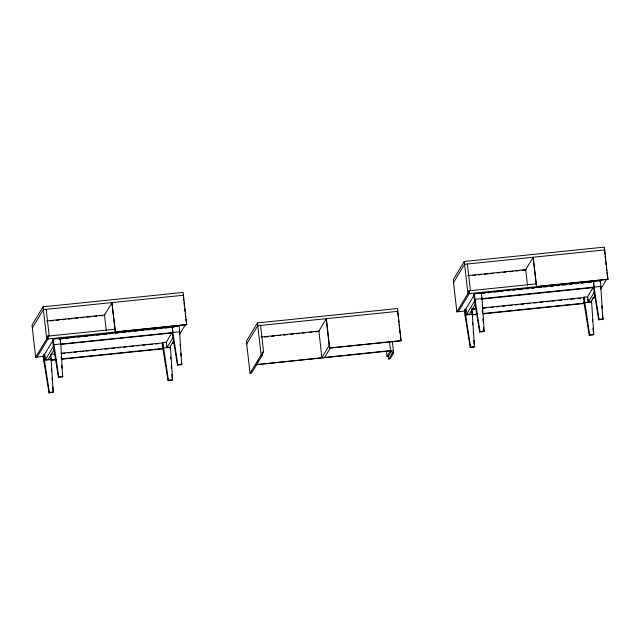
<?xml version="1.0" encoding="UTF-8"?>
<svg xmlns="http://www.w3.org/2000/svg" width="640" height="640" viewBox="0 0 640 640"><rect width="100%" height="100%" fill="white"/><g stroke="black" fill="none" stroke-linecap="round" stroke-linejoin="round"><path stroke-width="0.96" d="M115.328 329.208L47.688 336.152L48.008 338.944L186.68 324.712L183.136 292.448L43.064 306.824L32 325.112L35.656 357.192L44.016 356.336M32.32 327.904L43.384 309.616L183.448 295.24M35.656 357.192L46.72 338.904L43.064 306.824M37.056 357.048L48.12 338.76L47.8 335.976L49.2 335.832L46.184 309.328M45.128 357.888L44.744 354.544L43.768 354.64L43.208 355.56L43.848 361.136L49.016 392.888L53.216 392.456L50.872 354.856M53.248 345.592L53.8 344.68L60.808 343.96L62.616 376.912L58.416 377.344L53.248 345.592L52.616 340.016L53.168 339.104L60.168 338.384L60.528 344.416L172.584 332.912M52.824 340.76L44.464 354.568L45.104 360.152L53.456 346.336M43.848 361.136L44.4 360.224L43.768 354.64M58.52 338.944L173.552 326.864L171.976 327.296M59.896 338.84L62.872 338.536M60.168 338.384L60.624 343.272M47.904 359.864L54.296 349.296M49.016 392.888L49.344 392.344L44.4 360.224L51.4 359.504L50.904 360.328L55.864 359.816M58.416 377.344L58.752 376.8L53.168 339.104M106.28 330.704L104.496 315L112.016 302.568L115.352 331.856L111.792 302.936M162.272 343.336L162.592 346.128M62.032 358.84L163.184 348.456L162.544 342.88L162.824 342.424L166.496 342.216M172.152 327.008L179.232 326.16L181.68 364.696L177.48 365.128L172.312 333.368L172.864 332.456L172.224 326.88M172.224 332.312L166.328 342.064L166.96 347.64L173.352 337.072M169.76 347.352L173.696 340.848M169.912 348.192L170.464 347.28L163.456 348L162.904 348.912L168.072 380.664L172.272 380.232L172.608 379.688L170.464 347.28M179.304 334.728L185.28 324.856M168.072 380.664L168.408 380.12L162.824 342.424M177.48 365.128L177.808 364.576L172.864 332.456L179.864 331.736M329.64 348.128L326.408 318.656L318.888 331.096L321.904 357.592L329.32 345.344L329.64 348.128L401.072 340.8L397.528 308.536L257.456 322.912L246.392 341.2L250.048 373.28L251.448 373.136L262.512 354.848L262.192 352.064L263.6 351.92L260.576 325.416M246.712 343.992L257.776 325.704L397.848 311.328M250.048 373.28L261.112 354.992L257.456 322.912M257.56 361.888L258.568 360.232M262.088 354.408L263.6 351.92M324.712 357.304L330.552 347.648M390.32 350.912L255.856 364.72L391.944 350.4L388.4 356.256L387 356.4L390.544 350.544L389.536 341.712M392.328 341.336L393.664 353.048L390.12 358.904L388.72 359.04L392.256 353.192L391.944 350.4M536.544 283.872L468.904 290.816L469.224 293.608L607.888 279.376L604.344 247.112L464.272 261.488L453.216 279.776L456.864 311.856L465.232 310.992M453.528 282.568L464.592 264.28L604.664 249.904L604.888 254.192M456.864 311.856L467.928 293.568L464.272 261.488M458.272 311.712L469.328 293.424L469.016 290.64L470.416 290.496L467.392 263.992M466.24 311.72L465.96 309.208L464.976 309.304L464.424 310.224L465.056 315.8L470.224 347.552L474.432 347.12L471.984 308.592M481.464 299.536L482.016 298.624L484.16 331.032L483.832 331.576L479.632 332.008L474.464 300.256L473.824 294.68L474.384 293.768L600.44 280.824L602.888 319.36L598.688 319.792L593.52 288.032L594.072 287.12L599.024 319.24L598.688 319.792M474.032 295.416L465.68 309.232L466.312 314.816L475.16 300.184M465.056 315.8L465.616 314.888L464.976 309.304M474.464 300.256L475.016 299.344L474.384 293.768M469.112 314.528L475.504 303.96M477.296 314.112L465.616 314.888L470.56 347.008L470.224 347.552M479.632 332.008L479.96 331.464L475.016 299.344L601.08 286.4L600.528 287.32M527.496 285.368L525.704 269.664L533.224 257.232L536.568 286.52L533.008 257.6M583.48 298L583.752 299.544M583.736 297.576L584.04 297.088L587.704 296.88M593.888 286.432L593.44 281.544L594.024 287.216M594.584 281.816L593.36 281.672M593.44 286.976L587.536 296.728L588.176 302.304L594.072 292.552M599.888 281.736L600.44 280.824M590.976 302.016L594.912 295.512M607.568 276.584L607.016 272.84M600.512 289.392L606.488 279.52M591.464 300.088L593.816 334.352L593.488 334.896L589.288 335.328L589.616 334.784L584.04 297.088M467.784 275.616L526.12 269.624M472.504 275.472L475.472 275.168M478.44 274.864L481.4 274.56M484.368 274.256L488.32 273.848M490.304 273.648L493.264 273.344M497.224 272.936L500.192 272.632M503.152 272.328L506.12 272.024M509.088 271.72L513.04 271.312M516.008 271.008L518.976 270.704M521.944 270.4L524.904 270.096M46.568 320.952L104.904 314.96M50.304 320.912L53.272 320.608M56.232 320.304L59.2 320M62.168 319.688L65.136 319.384M68.096 319.08L72.056 318.68M75.024 318.376L77.984 318.064M80.952 317.76L83.92 317.456M86.888 317.152L90.84 316.752M93.808 316.44L96.776 316.136M99.736 315.832L102.704 315.528M467.928 293.568L469.328 293.424M536.568 286.52L608 279.192M479.904 293.32L481.384 293.048L481.968 298.72M482.096 293.4L485.072 293.096M488.048 292.792L491.024 292.488M494 292.176L497.968 291.776M499.952 291.568L502.92 291.264M506.888 290.856L509.864 290.552M512.84 290.248L515.816 289.944M518.792 289.632L522.76 289.224M525.728 288.92L528.704 288.616M531.68 288.312L534.656 288.008M537.632 287.704L541.6 287.296M543.584 287.088L547.544 286.68M550.52 286.376L553.496 286.072M556.472 285.768L559.448 285.464M562.424 285.152L566.392 284.752M569.36 284.44L572.336 284.136M575.312 283.832L578.288 283.528M581.264 283.224L584.24 282.912M587.216 282.608L591.184 282.2M473.824 294.68L474.528 294.608M46.72 338.904L48.12 338.76M115.352 331.856L186.784 324.528M65.848 338.232L68.816 337.92M71.792 337.616L74.768 337.312M77.744 337.008L81.712 336.6M84.688 336.296L87.664 335.992M90.632 335.68L93.608 335.376M96.584 335.072L100.552 334.664M103.528 334.36L106.504 334.056M109.48 333.752L112.456 333.44M115.424 333.136L118.4 332.832M121.376 332.528L125.344 332.12M128.32 331.816L131.296 331.512M134.272 331.208L137.24 330.896M140.216 330.592L143.192 330.288M147.16 329.88L150.136 329.576M153.112 329.272L156.088 328.968M159.056 328.656L162.032 328.352M165.008 328.048L168.976 327.64M52.616 340.016L53.312 339.944M481.744 299.08L593.8 287.576M60.752 344.056L172.808 332.552L172.176 326.968M471.704 309.048L476.664 308.536M482.616 307.928L583.76 297.544L584.392 303.12L483.248 313.504M472.472 309.312L474.456 309.104M483.384 308.192L486.36 307.88M490.328 307.48L493.296 307.168M496.272 306.864L499.248 306.56M502.224 306.256L505.2 305.952M508.176 305.648L512.144 305.24M515.112 304.928L518.088 304.624M521.064 304.32L524.04 304.016M527.016 303.712L529.992 303.408M533.96 303L536.928 302.688M539.904 302.384L542.88 302.08M545.856 301.776L549.824 301.368M551.808 301.168L554.784 300.856M558.744 300.456L561.72 300.144M564.696 299.84L567.672 299.536M570.648 299.232L574.616 298.824M577.592 298.52L580.56 298.216M592.552 297.928L595.536 297.616M50.488 354.384L54.456 353.976M61.4 353.264L162.544 342.88M61.176 353.624L65.144 353.224M68.12 352.912L71.096 352.608M74.072 352.304L77.048 352M80.016 351.696L83.984 351.288M85.968 351.08L88.944 350.776M92.912 350.368L95.888 350.064M98.864 349.76L101.832 349.456M104.808 349.144L108.776 348.744M111.752 348.432L114.728 348.128M117.704 347.824L120.68 347.52M123.656 347.216L126.624 346.912M129.6 346.6L133.568 346.192M136.544 345.888L139.52 345.584M142.496 345.28L145.472 344.976M148.44 344.672L152.408 344.264M155.384 343.96L158.36 343.648M172.336 343.16L174.328 342.952M591.672 301.944L584.672 302.664L584.12 303.576L589.288 335.328M473.112 314.888L477.08 314.48M483.024 313.872L584.176 303.488L583.96 301.624M260.968 337.04L319.296 331.048M264.696 337L268.656 336.592M271.616 336.288L274.584 335.984M277.552 335.68L280.52 335.376M283.488 335.072L287.44 334.664M290.408 334.36L293.368 334.056M296.336 333.752L299.304 333.448M302.272 333.144L305.24 332.84M309.192 332.432L312.16 332.128M315.12 331.824L318.088 331.52M56.088 359.448L51.128 359.96L50.912 358.104M61.816 359.208L162.96 348.824M479.96 331.464L484.16 331.032M599.024 319.24L603.224 318.808M261.112 354.992L262.512 354.848M329.744 347.952L401.184 340.616M58.752 376.8L62.952 376.368M177.808 364.576L182.008 364.144M392.256 353.192L393.664 353.048M470.56 347.008L474.76 346.576M589.616 334.784L593.816 334.352M49.344 392.344L53.544 391.912M168.408 380.12L172.608 379.688M162.904 347.928L163.04 348.36L163.064 347.928M584.04 302.056L584.256 303.024L584.216 301.76M607.68 277.512L607.888 279.376M605.112 256.152L605.56 260.08M605.784 262.04L606.12 264.992M606.456 267.936L606.792 270.88M588.104 299.208L588.296 300.88A1.128 1.12 31.2 0 0 588.512 301.424M583.536 297.904L583.696 299.856M472.024 311.832L472.336 314.624M471.968 311.592L472.208 313.84M401.072 340.8L400.312 335.248M397.736 312.672L398.184 316.6M398.408 318.56L398.856 322.488M399.08 324.448L400.088 333.28M388.4 356.256L388.72 359.04M386.44 351.488L387 356.4M326.192 319.024L329.208 345.528M186.68 324.712L185.912 319.16M183.344 296.584L183.792 300.512M184.008 302.472L184.456 306.4M184.68 308.36L185.016 311.304M185.24 313.272L185.688 317.192M481.784 297.36L481.832 297.936M172.624 331.192L172.68 331.768M163 347.096L163.056 347.68M50.944 358.6L51 359.176M601.888 305.76L602.104 308.68M602.536 314.504L602.888 319.36M592.344 319.368L592.488 321.304M592.984 328.104L593.2 331.016M482.256 310.216L482.4 312.16M482.896 318.96L483.112 321.872M483.544 327.696L483.832 331.576M472.64 322.848L472.776 324.792M473.28 331.584L473.496 334.496M473.928 340.328L474.216 344.208M180.176 344.304L180.32 346.248M180.816 353.04L181.032 355.952M181.464 361.784L181.68 364.696M170.552 356.936L170.696 358.872M171.2 365.672L171.416 368.584M171.848 374.408L172.128 378.296M61.112 356.528L61.256 358.472M61.76 365.264L61.976 368.176M62.4 374L62.616 376.912M51.496 369.152L51.64 371.096M52.144 377.896L52.352 380.808M52.784 386.632L53.072 390.52M589.832 301.816A1.128 1.12 31.2 0 1 588.968 301.792M468.44 313.984A1.128 1.12 31.2 0 1 468.224 314.184M466.856 314.144A1.128 1.12 31.2 0 1 466.648 313.936M168.328 347.216A1.128 1.12 31.2 0 1 168.04 347.208M167.296 346.76A1.128 1.12 31.2 0 1 167.08 346.216M47.224 359.32A1.128 1.12 31.2 0 1 46.472 359.728"/></g></svg>
